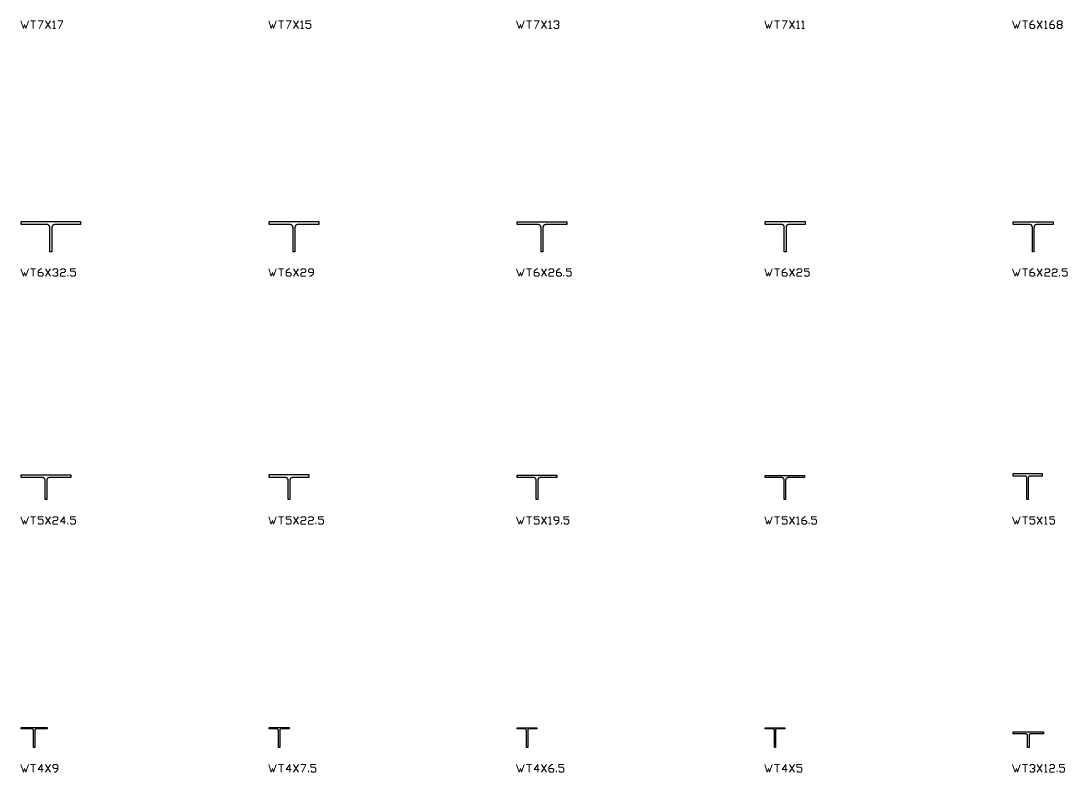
# Model space of a CAD drawing. Header units: inches. Extents: x 0 to 967, y -705 to 22.
# Drawn here: x 750 to 960.9, y -655 to -503.5 of the extents above; entities that cross this region are included whole.
import ezdxf

# ---------------------------------------------------------------- set-up
doc = ezdxf.new("R2010")
doc.units = ezdxf.units.IN
doc.header["$MEASUREMENT"] = 0
doc.layers.add('AISC_STEEL', color=7, linetype='Continuous')

msp = doc.modelspace()

# ---------------------------------------------------------------- linework, layer by layer
at = {"color": 3, "lineweight": 0}
for p, q in [((751.91, -503.46), (752.92, -503.46)), ((752.41, -503.46), (752.41, -504.96)), ((754.92, -504.96), (755.92, -503.46)), ((754.92, -503.46), (755.92, -504.96)), ((801.91, -503.46), (802.91, -503.46)), ((802.41, -503.46), (802.41, -504.96)), ((804.92, -504.96), (805.92, -503.46)), ((804.92, -503.46), (805.92, -504.96)), ((851.91, -503.46), (852.91, -503.46)), ((852.41, -503.46), (852.41, -504.96)), ((854.91, -504.96), (855.91, -503.46)), ((854.91, -503.46), (855.91, -504.96)), ((901.9, -503.46), (902.9, -503.46)), ((902.4, -503.46), (902.4, -504.96)), ((904.91, -504.96), (905.91, -503.46)), ((904.91, -503.46), (905.91, -504.96)), ((951.9, -503.46), (952.9, -503.46)), ((952.4, -503.46), (952.4, -504.96)), ((954.85, -504.96), (955.85, -503.46)), ((954.85, -503.46), (955.85, -504.96)), ((756.42, -504.96), (756.92, -504.96)), ((806.42, -504.96), (806.92, -504.96)), ((856.41, -504.96), (856.91, -504.96)), ((906.41, -504.96), (906.91, -504.96)), ((907.41, -504.96), (907.91, -504.96)), ((956.36, -504.96), (956.86, -504.96)), ((959.11, -504.21), (959.61, -504.21)), ((751.91, -553.46), (752.92, -553.46)), ((752.41, -553.46), (752.41, -554.96)), ((754.92, -554.96), (755.92, -553.46)), ((754.92, -553.46), (755.92, -554.96)), ((801.91, -553.46), (802.91, -553.46)), ((802.41, -553.46), (802.41, -554.96)), ((804.92, -554.96), (805.92, -553.46)), ((804.92, -553.46), (805.92, -554.96)), ((851.91, -553.46), (852.91, -553.46)), ((852.41, -553.46), (852.41, -554.96)), ((854.91, -554.96), (855.91, -553.46)), ((854.91, -553.46), (855.91, -554.96)), ((901.9, -553.46), (902.9, -553.46)), ((902.4, -553.46), (902.4, -554.96)), ((904.91, -554.96), (905.91, -553.46)), ((904.91, -553.46), (905.91, -554.96)), ((951.9, -553.46), (952.9, -553.46)), ((952.4, -553.46), (952.4, -554.96)), ((954.85, -554.96), (955.85, -553.46)), ((954.85, -553.46), (955.85, -554.96)), ((759.43, -554.96), (759.43, -554.71)), ((859.42, -554.96), (859.42, -554.71)), ((959.36, -554.96), (959.36, -554.71)), ((751.91, -603.45), (752.92, -603.45)), ((752.41, -603.45), (752.41, -604.95)), ((754.92, -604.95), (755.92, -603.45)), ((754.92, -603.45), (755.92, -604.95)), ((759.43, -604.95), (759.43, -604.7)), ((801.91, -603.45), (802.91, -603.45)), ((802.41, -603.45), (802.41, -604.95)), ((804.92, -604.95), (805.92, -603.45)), ((804.92, -603.45), (805.92, -604.95)), ((809.42, -604.95), (809.42, -604.7)), ((851.91, -603.45), (852.91, -603.45)), ((852.41, -603.45), (852.41, -604.95)), ((854.91, -604.95), (855.91, -603.45)), ((854.91, -603.45), (855.91, -604.95)), ((856.41, -604.95), (856.91, -604.95)), ((858.92, -604.95), (858.92, -604.7)), ((901.9, -603.45), (902.9, -603.45)), ((902.4, -603.45), (902.4, -604.95)), ((904.91, -604.95), (905.91, -603.45)), ((904.91, -603.45), (905.91, -604.95)), ((906.41, -604.95), (906.91, -604.95)), ((908.86, -604.95), (908.86, -604.7)), ((951.9, -603.45), (952.9, -603.45)), ((952.4, -603.45), (952.4, -604.95)), ((954.85, -604.95), (955.85, -603.45)), ((954.85, -603.45), (955.85, -604.95)), ((956.36, -604.95), (956.86, -604.95)), ((751.91, -653.45), (752.92, -653.45)), ((752.41, -653.45), (752.41, -654.95)), ((754.92, -654.95), (755.92, -653.45)), ((754.92, -653.45), (755.92, -654.95)), ((801.91, -653.45), (802.91, -653.45)), ((802.41, -653.45), (802.41, -654.95)), ((804.92, -654.95), (805.92, -653.45)), ((804.92, -653.45), (805.92, -654.95)), ((851.91, -653.45), (852.91, -653.45)), ((852.41, -653.45), (852.41, -654.95)), ((854.91, -654.95), (855.91, -653.45)), ((854.91, -653.45), (855.91, -654.95)), ((901.9, -653.45), (902.9, -653.45)), ((902.4, -653.45), (902.4, -654.95)), ((904.91, -654.95), (905.91, -653.45)), ((904.91, -653.45), (905.91, -654.95)), ((951.9, -653.45), (952.9, -653.45)), ((952.4, -653.45), (952.4, -654.95)), ((954.85, -654.95), (955.85, -653.45)), ((954.85, -653.45), (955.85, -654.95)), ((807.92, -654.95), (807.92, -654.7)), ((857.92, -654.95), (857.92, -654.7)), ((956.36, -654.95), (956.86, -654.95)), ((958.86, -654.95), (958.86, -654.7))]:
    msp.add_line(p, q, dxfattribs=at)
for points in [[(749.96, -503.46), (750.46, -504.96), (750.71, -504.21), (750.96, -504.96), (751.46, -503.46)], [(753.42, -503.46), (754.42, -503.46), (753.67, -504.96)], [(756.42, -503.71), (756.67, -503.46), (756.67, -504.96)], [(757.42, -503.46), (758.43, -503.46), (757.68, -504.96)], [(799.91, -503.46), (800.41, -504.96), (800.66, -504.21), (800.91, -504.96), (801.41, -503.46)], [(803.41, -503.46), (804.41, -503.46), (803.66, -504.96)], [(806.42, -503.71), (806.67, -503.46), (806.67, -504.96)], [(807.42, -504.71), (807.67, -504.96), (808.17, -504.96), (808.42, -504.71), (808.42, -504.21), (808.17, -503.96), (807.42, -503.96), (807.42, -503.46), (808.42, -503.46)], [(849.9, -503.46), (850.4, -504.96), (850.65, -504.21), (850.9, -504.96), (851.4, -503.46)], [(853.41, -503.46), (854.41, -503.46), (853.66, -504.96)], [(856.41, -503.71), (856.66, -503.46), (856.66, -504.96)], [(857.42, -503.71), (857.67, -503.46), (858.17, -503.46), (858.42, -503.71), (858.42, -503.96), (858.17, -504.21)], [(899.9, -503.46), (900.4, -504.96), (900.65, -504.21), (900.9, -504.96), (901.4, -503.46)], [(903.4, -503.46), (904.41, -503.46), (903.65, -504.96)], [(906.41, -503.71), (906.66, -503.46), (906.66, -504.96)], [(907.41, -503.71), (907.66, -503.46), (907.66, -504.96)], [(949.89, -503.46), (950.39, -504.96), (950.64, -504.21), (950.89, -504.96), (951.4, -503.46)], [(953.35, -504.21), (954.1, -504.21), (954.35, -504.46), (954.35, -504.71), (954.1, -504.96), (953.6, -504.96), (953.35, -504.71), (953.35, -503.96), (953.85, -503.46), (954.1, -503.46)], [(956.36, -503.71), (956.61, -503.46), (956.61, -504.96)], [(957.36, -504.21), (958.11, -504.21), (958.36, -504.46), (958.36, -504.71), (958.11, -504.96), (957.61, -504.96), (957.36, -504.71), (957.36, -503.96), (957.86, -503.46), (958.11, -503.46)], [(857.92, -504.21), (858.17, -504.21), (858.42, -504.46), (858.42, -504.71), (858.17, -504.96), (857.67, -504.96), (857.42, -504.71)], [(749.96, -553.46), (750.46, -554.96), (750.71, -554.21), (750.96, -554.96), (751.46, -553.46)], [(753.42, -554.21), (754.17, -554.21), (754.42, -554.46), (754.42, -554.71), (754.17, -554.96), (753.67, -554.96), (753.42, -554.71), (753.42, -553.96), (753.92, -553.46), (754.17, -553.46)], [(756.42, -553.71), (756.67, -553.46), (757.17, -553.46), (757.42, -553.71), (757.42, -553.96), (757.17, -554.21)], [(756.92, -554.21), (757.17, -554.21), (757.42, -554.46), (757.42, -554.71), (757.17, -554.96), (756.67, -554.96), (756.42, -554.71)], [(757.93, -553.71), (758.18, -553.46), (758.68, -553.46), (758.93, -553.71), (758.93, -553.96), (758.68, -554.21), (758.18, -554.21), (757.93, -554.46), (757.93, -554.96), (758.93, -554.96)], [(759.93, -554.71), (760.18, -554.96), (760.68, -554.96), (760.93, -554.71), (760.93, -554.21), (760.68, -553.96), (759.93, -553.96), (759.93, -553.46), (760.93, -553.46)], [(799.91, -553.46), (800.41, -554.96), (800.66, -554.21), (800.91, -554.96), (801.41, -553.46)], [(803.41, -554.21), (804.16, -554.21), (804.41, -554.46), (804.41, -554.71), (804.16, -554.96), (803.66, -554.96), (803.41, -554.71), (803.41, -553.96), (803.91, -553.46), (804.16, -553.46)], [(806.42, -553.71), (806.67, -553.46), (807.17, -553.46), (807.42, -553.71), (807.42, -553.96), (807.17, -554.21), (806.67, -554.21), (806.42, -554.46), (806.42, -554.96), (807.42, -554.96)], [(808.17, -554.96), (808.42, -554.96), (808.92, -554.46), (808.92, -553.71), (808.67, -553.46), (808.17, -553.46), (807.92, -553.71), (807.92, -553.96), (808.17, -554.21), (808.92, -554.21)], [(849.9, -553.46), (850.4, -554.96), (850.65, -554.21), (850.9, -554.96), (851.4, -553.46)], [(853.41, -554.21), (854.16, -554.21), (854.41, -554.46), (854.41, -554.71), (854.16, -554.96), (853.66, -554.96), (853.41, -554.71), (853.41, -553.96), (853.91, -553.46), (854.16, -553.46)], [(856.41, -553.71), (856.66, -553.46), (857.17, -553.46), (857.42, -553.71), (857.42, -553.96), (857.17, -554.21), (856.66, -554.21), (856.41, -554.46), (856.41, -554.96), (857.42, -554.96)], [(857.92, -554.21), (858.67, -554.21), (858.92, -554.46), (858.92, -554.71), (858.67, -554.96), (858.17, -554.96), (857.92, -554.71), (857.92, -553.96), (858.42, -553.46), (858.67, -553.46)], [(859.92, -554.71), (860.17, -554.96), (860.67, -554.96), (860.92, -554.71), (860.92, -554.21), (860.67, -553.96), (859.92, -553.96), (859.92, -553.46), (860.92, -553.46)], [(899.9, -553.46), (900.4, -554.96), (900.65, -554.21), (900.9, -554.96), (901.4, -553.46)], [(903.4, -554.21), (904.16, -554.21), (904.41, -554.46), (904.41, -554.71), (904.16, -554.96), (903.65, -554.96), (903.4, -554.71), (903.4, -553.96), (903.9, -553.46), (904.16, -553.46)], [(906.41, -553.71), (906.66, -553.46), (907.16, -553.46), (907.41, -553.71), (907.41, -553.96), (907.16, -554.21), (906.66, -554.21), (906.41, -554.46), (906.41, -554.96), (907.41, -554.96)], [(907.91, -554.71), (908.16, -554.96), (908.61, -554.96), (908.86, -554.71), (908.86, -554.21), (908.61, -553.96), (907.91, -553.96), (907.91, -553.46), (908.86, -553.46)], [(949.89, -553.46), (950.39, -554.96), (950.64, -554.21), (950.89, -554.96), (951.4, -553.46)], [(953.35, -554.21), (954.1, -554.21), (954.35, -554.46), (954.35, -554.71), (954.1, -554.96), (953.6, -554.96), (953.35, -554.71), (953.35, -553.96), (953.85, -553.46), (954.1, -553.46)], [(956.36, -553.71), (956.61, -553.46), (957.11, -553.46), (957.36, -553.71), (957.36, -553.96), (957.11, -554.21), (956.61, -554.21), (956.36, -554.46), (956.36, -554.96), (957.36, -554.96)], [(957.86, -553.71), (958.11, -553.46), (958.61, -553.46), (958.86, -553.71), (958.86, -553.96), (958.61, -554.21), (958.11, -554.21), (957.86, -554.46), (957.86, -554.96), (958.86, -554.96)], [(959.86, -554.71), (960.11, -554.96), (960.61, -554.96), (960.86, -554.71), (960.86, -554.21), (960.61, -553.96), (959.86, -553.96), (959.86, -553.46), (960.86, -553.46)], [(749.96, -603.45), (750.46, -604.95), (750.71, -604.2), (750.96, -604.95), (751.46, -603.45)], [(753.42, -604.7), (753.67, -604.95), (754.17, -604.95), (754.42, -604.7), (754.42, -604.2), (754.17, -603.95), (753.42, -603.95), (753.42, -603.45), (754.42, -603.45)], [(756.42, -603.7), (756.67, -603.45), (757.17, -603.45), (757.42, -603.7), (757.42, -603.95), (757.17, -604.2), (756.67, -604.2), (756.42, -604.45), (756.42, -604.95), (757.42, -604.95)], [(758.93, -604.45), (757.93, -604.45), (758.68, -603.45), (758.68, -604.95)], [(759.93, -604.7), (760.18, -604.95), (760.68, -604.95), (760.93, -604.7), (760.93, -604.2), (760.68, -603.95), (759.93, -603.95), (759.93, -603.45), (760.93, -603.45)], [(799.91, -603.45), (800.41, -604.95), (800.66, -604.2), (800.91, -604.95), (801.41, -603.45)], [(803.41, -604.7), (803.66, -604.95), (804.16, -604.95), (804.41, -604.7), (804.41, -604.2), (804.16, -603.95), (803.41, -603.95), (803.41, -603.45), (804.41, -603.45)], [(806.42, -603.7), (806.67, -603.45), (807.17, -603.45), (807.42, -603.7), (807.42, -603.95), (807.17, -604.2), (806.67, -604.2), (806.42, -604.45), (806.42, -604.95), (807.42, -604.95)], [(807.92, -603.7), (808.17, -603.45), (808.67, -603.45), (808.92, -603.7), (808.92, -603.95), (808.67, -604.2), (808.17, -604.2), (807.92, -604.45), (807.92, -604.95), (808.92, -604.95)], [(809.93, -604.7), (810.18, -604.95), (810.68, -604.95), (810.93, -604.7), (810.93, -604.2), (810.68, -603.95), (809.93, -603.95), (809.93, -603.45), (810.93, -603.45)], [(849.9, -603.45), (850.4, -604.95), (850.65, -604.2), (850.9, -604.95), (851.4, -603.45)], [(853.41, -604.7), (853.66, -604.95), (854.16, -604.95), (854.41, -604.7), (854.41, -604.2), (854.16, -603.95), (853.41, -603.95), (853.41, -603.45), (854.41, -603.45)], [(856.41, -603.7), (856.66, -603.45), (856.66, -604.95)], [(857.67, -604.95), (857.92, -604.95), (858.42, -604.45), (858.42, -603.7), (858.17, -603.45), (857.67, -603.45), (857.42, -603.7), (857.42, -603.95), (857.67, -604.2), (858.42, -604.2)], [(859.42, -604.7), (859.67, -604.95), (860.17, -604.95), (860.42, -604.7), (860.42, -604.2), (860.17, -603.95), (859.42, -603.95), (859.42, -603.45), (860.42, -603.45)], [(899.9, -603.45), (900.4, -604.95), (900.65, -604.2), (900.9, -604.95), (901.4, -603.45)], [(903.4, -604.7), (903.65, -604.95), (904.16, -604.95), (904.41, -604.7), (904.41, -604.2), (904.16, -603.95), (903.4, -603.95), (903.4, -603.45), (904.41, -603.45)], [(906.41, -603.7), (906.66, -603.45), (906.66, -604.95)], [(907.41, -604.2), (908.16, -604.2), (908.41, -604.45), (908.41, -604.7), (908.16, -604.95), (907.66, -604.95), (907.41, -604.7), (907.41, -603.95), (907.91, -603.45), (908.16, -603.45)], [(909.37, -604.7), (909.62, -604.95), (910.12, -604.95), (910.37, -604.7), (910.37, -604.2), (910.12, -603.95), (909.37, -603.95), (909.37, -603.45), (910.37, -603.45)], [(949.89, -603.45), (950.39, -604.95), (950.64, -604.2), (950.89, -604.95), (951.4, -603.45)], [(953.35, -604.7), (953.6, -604.95), (954.1, -604.95), (954.35, -604.7), (954.35, -604.2), (954.1, -603.95), (953.35, -603.95), (953.35, -603.45), (954.35, -603.45)], [(956.36, -603.7), (956.61, -603.45), (956.61, -604.95)], [(957.36, -604.7), (957.61, -604.95), (958.11, -604.95), (958.36, -604.7), (958.36, -604.2), (958.11, -603.95), (957.36, -603.95), (957.36, -603.45), (958.36, -603.45)], [(749.96, -653.45), (750.46, -654.95), (750.71, -654.2), (750.96, -654.95), (751.46, -653.45)], [(754.42, -654.45), (753.42, -654.45), (754.17, -653.45), (754.17, -654.95)], [(756.67, -654.95), (756.92, -654.95), (757.42, -654.45), (757.42, -653.7), (757.17, -653.45), (756.67, -653.45), (756.42, -653.7), (756.42, -653.95), (756.67, -654.2), (757.42, -654.2)], [(799.91, -653.45), (800.41, -654.95), (800.66, -654.2), (800.91, -654.95), (801.41, -653.45)], [(804.41, -654.45), (803.41, -654.45), (804.16, -653.45), (804.16, -654.95)], [(806.42, -653.45), (807.42, -653.45), (806.67, -654.95)], [(808.42, -654.7), (808.67, -654.95), (809.17, -654.95), (809.42, -654.7), (809.42, -654.2), (809.17, -653.95), (808.42, -653.95), (808.42, -653.45), (809.42, -653.45)], [(849.9, -653.45), (850.4, -654.95), (850.65, -654.2), (850.9, -654.95), (851.4, -653.45)], [(854.41, -654.45), (853.41, -654.45), (854.16, -653.45), (854.16, -654.95)], [(856.41, -654.2), (857.17, -654.2), (857.42, -654.45), (857.42, -654.7), (857.17, -654.95), (856.66, -654.95), (856.41, -654.7), (856.41, -653.95), (856.91, -653.45), (857.17, -653.45)], [(858.42, -654.7), (858.67, -654.95), (859.17, -654.95), (859.42, -654.7), (859.42, -654.2), (859.17, -653.95), (858.42, -653.95), (858.42, -653.45), (859.42, -653.45)], [(899.9, -653.45), (900.4, -654.95), (900.65, -654.2), (900.9, -654.95), (901.4, -653.45)], [(904.41, -654.45), (903.4, -654.45), (904.16, -653.45), (904.16, -654.95)], [(906.41, -654.7), (906.66, -654.95), (907.16, -654.95), (907.41, -654.7), (907.41, -654.2), (907.16, -653.95), (906.41, -653.95), (906.41, -653.45), (907.41, -653.45)], [(949.89, -653.45), (950.39, -654.95), (950.64, -654.2), (950.89, -654.95), (951.4, -653.45)], [(953.35, -653.7), (953.6, -653.45), (954.1, -653.45), (954.35, -653.7), (954.35, -653.95), (954.1, -654.2)], [(956.36, -653.7), (956.61, -653.45), (956.61, -654.95)], [(957.36, -653.7), (957.61, -653.45), (958.11, -653.45), (958.36, -653.7), (958.36, -653.95), (958.11, -654.2), (957.61, -654.2), (957.36, -654.45), (957.36, -654.95), (958.36, -654.95)], [(959.36, -654.7), (959.61, -654.95), (960.11, -654.95), (960.36, -654.7), (960.36, -654.2), (960.11, -653.95), (959.36, -653.95), (959.36, -653.45), (960.36, -653.45)], [(953.85, -654.2), (954.1, -654.2), (954.35, -654.45), (954.35, -654.7), (954.1, -654.95), (953.6, -654.95), (953.35, -654.7)]]:
    msp.add_lwpolyline(points, dxfattribs=at)
msp.add_lwpolyline([(959.61, -504.21), (959.86, -504.46), (959.86, -504.71), (959.61, -504.96), (959.11, -504.96), (958.86, -504.71), (958.86, -504.46), (959.11, -504.21), (958.86, -503.96), (958.86, -503.71), (959.11, -503.46), (959.61, -503.46), (959.86, -503.71), (959.86, -503.96)], close=True, dxfattribs=at)
at = {"layer": 'AISC_STEEL'}
for points in [[(762, -543.94), (762, -544.54), (756.79, -544.54), (756.76, -544.55), (756.73, -544.55), (756.7, -544.55), (756.67, -544.56), (756.65, -544.56), (756.62, -544.57), (756.59, -544.58), (756.56, -544.59), (756.54, -544.6), (756.51, -544.62), (756.48, -544.63), (756.46, -544.65), (756.44, -544.66), (756.41, -544.68), (756.39, -544.7), (756.37, -544.72), (756.35, -544.74), (756.33, -544.76), (756.31, -544.79), (756.3, -544.81), (756.28, -544.83), (756.27, -544.86), (756.25, -544.89), (756.24, -544.91), (756.23, -544.94), (756.22, -544.97), (756.21, -545), (756.21, -545.02), (756.2, -545.05), (756.2, -545.08), (756.2, -545.11), (756.2, -545.14), (756.2, -550), (756, -550), (755.8, -550), (755.8, -545.14), (755.8, -545.11), (755.8, -545.08), (755.8, -545.05), (755.79, -545.02), (755.79, -545), (755.78, -544.97), (755.77, -544.94), (755.76, -544.91), (755.75, -544.89), (755.73, -544.86), (755.72, -544.83), (755.7, -544.81), (755.69, -544.79), (755.67, -544.76), (755.65, -544.74), (755.63, -544.72), (755.61, -544.7), (755.59, -544.68), (755.56, -544.66), (755.54, -544.65), (755.52, -544.63), (755.49, -544.62), (755.46, -544.6), (755.44, -544.59), (755.41, -544.58), (755.38, -544.57), (755.35, -544.56), (755.33, -544.56), (755.3, -544.55), (755.27, -544.55), (755.24, -544.55), (755.21, -544.54), (750, -544.54), (750, -543.94), (756, -543.94)], [(810, -543.9), (810, -544.54), (805.78, -544.54), (805.75, -544.54), (805.72, -544.54), (805.69, -544.55), (805.66, -544.55), (805.63, -544.56), (805.61, -544.57), (805.58, -544.58), (805.55, -544.59), (805.52, -544.6), (805.5, -544.61), (805.47, -544.63), (805.45, -544.64), (805.42, -544.66), (805.4, -544.68), (805.38, -544.7), (805.36, -544.72), (805.34, -544.74), (805.32, -544.76), (805.3, -544.78), (805.28, -544.81), (805.27, -544.83), (805.25, -544.86), (805.24, -544.88), (805.23, -544.91), (805.22, -544.94), (805.21, -544.97), (805.2, -544.99), (805.19, -545.02), (805.19, -545.05), (805.18, -545.08), (805.18, -545.11), (805.18, -545.14), (805.18, -550), (805, -550), (804.82, -550), (804.82, -545.14), (804.82, -545.11), (804.82, -545.08), (804.81, -545.05), (804.81, -545.02), (804.8, -544.99), (804.79, -544.97), (804.78, -544.94), (804.77, -544.91), (804.76, -544.88), (804.75, -544.86), (804.73, -544.83), (804.72, -544.81), (804.7, -544.78), (804.68, -544.76), (804.66, -544.74), (804.64, -544.72), (804.62, -544.7), (804.6, -544.68), (804.58, -544.66), (804.55, -544.64), (804.53, -544.63), (804.5, -544.61), (804.48, -544.6), (804.45, -544.59), (804.42, -544.58), (804.39, -544.57), (804.37, -544.56), (804.34, -544.55), (804.31, -544.55), (804.28, -544.54), (804.25, -544.54), (804.22, -544.54), (800, -544.54), (800, -543.9), (805, -543.9)], [(860, -543.97), (860, -544.54), (855.78, -544.54), (855.75, -544.55), (855.72, -544.55), (855.69, -544.55), (855.66, -544.56), (855.63, -544.56), (855.6, -544.57), (855.57, -544.58), (855.55, -544.59), (855.52, -544.6), (855.49, -544.62), (855.47, -544.63), (855.44, -544.65), (855.42, -544.66), (855.39, -544.68), (855.37, -544.7), (855.35, -544.72), (855.33, -544.74), (855.31, -544.77), (855.29, -544.79), (855.27, -544.81), (855.26, -544.84), (855.24, -544.86), (855.23, -544.89), (855.22, -544.92), (855.21, -544.95), (855.2, -544.97), (855.19, -545), (855.18, -545.03), (855.18, -545.06), (855.18, -545.09), (855.17, -545.12), (855.17, -545.15), (855.17, -550), (855, -550), (854.83, -550), (854.83, -545.15), (854.83, -545.12), (854.82, -545.09), (854.82, -545.06), (854.82, -545.03), (854.81, -545), (854.8, -544.97), (854.79, -544.95), (854.78, -544.92), (854.77, -544.89), (854.76, -544.86), (854.74, -544.84), (854.73, -544.81), (854.71, -544.79), (854.69, -544.77), (854.67, -544.74), (854.65, -544.72), (854.63, -544.7), (854.61, -544.68), (854.58, -544.66), (854.56, -544.65), (854.53, -544.63), (854.51, -544.62), (854.48, -544.6), (854.45, -544.59), (854.43, -544.58), (854.4, -544.57), (854.37, -544.56), (854.34, -544.56), (854.31, -544.55), (854.28, -544.55), (854.25, -544.55), (854.22, -544.54), (850, -544.54), (850, -543.97), (855, -543.97)], [(908.08, -543.9), (908.08, -544.54), (904.73, -544.54), (904.7, -544.54), (904.67, -544.54), (904.64, -544.55), (904.61, -544.55), (904.58, -544.56), (904.55, -544.57), (904.53, -544.58), (904.5, -544.59), (904.48, -544.61), (904.45, -544.62), (904.43, -544.64), (904.4, -544.66), (904.38, -544.68), (904.36, -544.7), (904.34, -544.72), (904.32, -544.74), (904.31, -544.77), (904.29, -544.79), (904.28, -544.82), (904.27, -544.84), (904.26, -544.87), (904.25, -544.9), (904.24, -544.92), (904.23, -544.95), (904.23, -544.98), (904.23, -545.01), (904.23, -545.04), (904.23, -550), (904.04, -550), (903.86, -550), (903.86, -545.04), (903.85, -545.01), (903.85, -544.98), (903.85, -544.95), (903.84, -544.92), (903.83, -544.9), (903.82, -544.87), (903.81, -544.84), (903.8, -544.82), (903.79, -544.79), (903.77, -544.77), (903.76, -544.74), (903.74, -544.72), (903.72, -544.7), (903.7, -544.68), (903.68, -544.66), (903.65, -544.64), (903.63, -544.62), (903.61, -544.61), (903.58, -544.59), (903.55, -544.58), (903.53, -544.57), (903.5, -544.56), (903.47, -544.55), (903.44, -544.55), (903.41, -544.54), (903.38, -544.54), (903.35, -544.54), (900, -544.54), (900, -543.9), (904.04, -543.9)], [(958.05, -543.97), (958.05, -544.54), (954.7, -544.54), (954.67, -544.55), (954.64, -544.55), (954.61, -544.55), (954.58, -544.56), (954.55, -544.57), (954.52, -544.58), (954.5, -544.59), (954.47, -544.6), (954.45, -544.61), (954.42, -544.63), (954.4, -544.64), (954.37, -544.66), (954.35, -544.68), (954.33, -544.7), (954.31, -544.73), (954.29, -544.75), (954.28, -544.77), (954.26, -544.8), (954.25, -544.82), (954.23, -544.85), (954.22, -544.88), (954.21, -544.91), (954.21, -544.93), (954.2, -544.96), (954.2, -544.99), (954.19, -545.02), (954.19, -545.05), (954.19, -550), (954.02, -550), (953.86, -550), (953.86, -545.05), (953.86, -545.02), (953.85, -544.99), (953.85, -544.96), (953.84, -544.93), (953.84, -544.91), (953.83, -544.88), (953.82, -544.85), (953.8, -544.82), (953.79, -544.8), (953.77, -544.77), (953.76, -544.75), (953.74, -544.73), (953.72, -544.7), (953.7, -544.68), (953.68, -544.66), (953.65, -544.64), (953.63, -544.63), (953.61, -544.61), (953.58, -544.6), (953.55, -544.59), (953.53, -544.58), (953.5, -544.57), (953.47, -544.56), (953.44, -544.55), (953.41, -544.55), (953.38, -544.55), (953.35, -544.54), (950, -544.54), (950, -543.97), (954.02, -543.97)], [(760, -595.01), (760, -595.57), (755.67, -595.57), (755.64, -595.57), (755.61, -595.57), (755.58, -595.58), (755.55, -595.58), (755.53, -595.59), (755.5, -595.6), (755.47, -595.61), (755.45, -595.62), (755.42, -595.64), (755.4, -595.65), (755.37, -595.67), (755.35, -595.69), (755.33, -595.71), (755.31, -595.73), (755.29, -595.75), (755.27, -595.77), (755.25, -595.8), (755.24, -595.82), (755.22, -595.85), (755.21, -595.87), (755.2, -595.9), (755.19, -595.93), (755.18, -595.95), (755.18, -595.98), (755.17, -596.01), (755.17, -596.04), (755.17, -596.07), (755.17, -600), (755, -600), (754.83, -600), (754.83, -596.07), (754.83, -596.04), (754.83, -596.01), (754.82, -595.98), (754.82, -595.95), (754.81, -595.93), (754.8, -595.9), (754.79, -595.87), (754.78, -595.85), (754.76, -595.82), (754.75, -595.8), (754.73, -595.77), (754.71, -595.75), (754.69, -595.73), (754.67, -595.71), (754.65, -595.69), (754.63, -595.67), (754.6, -595.65), (754.58, -595.64), (754.55, -595.62), (754.53, -595.61), (754.5, -595.6), (754.47, -595.59), (754.45, -595.58), (754.42, -595.58), (754.39, -595.57), (754.36, -595.57), (754.33, -595.57), (750, -595.57), (750, -595.01), (755, -595.01)], [(808.02, -594.95), (808.02, -595.57), (804.68, -595.57), (804.66, -595.57), (804.63, -595.57), (804.6, -595.58), (804.57, -595.58), (804.54, -595.59), (804.51, -595.6), (804.49, -595.61), (804.46, -595.62), (804.43, -595.64), (804.41, -595.65), (804.39, -595.67), (804.36, -595.69), (804.34, -595.71), (804.32, -595.73), (804.3, -595.75), (804.28, -595.77), (804.27, -595.8), (804.25, -595.82), (804.24, -595.85), (804.23, -595.87), (804.22, -595.9), (804.21, -595.93), (804.2, -595.95), (804.19, -595.98), (804.19, -596.01), (804.19, -596.04), (804.18, -596.07), (804.18, -600), (804.01, -600), (803.84, -600), (803.84, -596.07), (803.83, -596.04), (803.83, -596.01), (803.83, -595.98), (803.82, -595.95), (803.81, -595.93), (803.8, -595.9), (803.79, -595.87), (803.78, -595.85), (803.77, -595.82), (803.75, -595.8), (803.74, -595.77), (803.72, -595.75), (803.7, -595.73), (803.68, -595.71), (803.66, -595.69), (803.63, -595.67), (803.61, -595.65), (803.58, -595.64), (803.56, -595.62), (803.53, -595.61), (803.51, -595.6), (803.48, -595.59), (803.45, -595.58), (803.42, -595.58), (803.39, -595.57), (803.36, -595.57), (803.34, -595.57), (800, -595.57), (800, -594.95), (804.01, -594.95)], [(857.99, -595.04), (857.99, -595.57), (854.65, -595.57), (854.62, -595.57), (854.59, -595.57), (854.57, -595.58), (854.54, -595.58), (854.51, -595.59), (854.48, -595.6), (854.45, -595.61), (854.43, -595.62), (854.4, -595.64), (854.38, -595.65), (854.35, -595.67), (854.33, -595.69), (854.31, -595.71), (854.29, -595.73), (854.27, -595.75), (854.25, -595.77), (854.23, -595.8), (854.22, -595.82), (854.21, -595.85), (854.19, -595.87), (854.18, -595.9), (854.17, -595.93), (854.17, -595.95), (854.16, -595.98), (854.16, -596.01), (854.15, -596.04), (854.15, -596.07), (854.15, -600), (854, -600), (853.84, -600), (853.84, -596.07), (853.84, -596.04), (853.83, -596.01), (853.83, -595.98), (853.82, -595.95), (853.82, -595.93), (853.81, -595.9), (853.8, -595.87), (853.78, -595.85), (853.77, -595.82), (853.76, -595.8), (853.74, -595.77), (853.72, -595.75), (853.7, -595.73), (853.68, -595.71), (853.66, -595.69), (853.64, -595.67), (853.61, -595.65), (853.59, -595.64), (853.56, -595.62), (853.54, -595.61), (853.51, -595.6), (853.48, -595.59), (853.45, -595.58), (853.42, -595.58), (853.4, -595.57), (853.37, -595.57), (853.34, -595.57), (850, -595.57), (850, -595.04), (854, -595.04)], [(907.96, -595.13), (907.96, -595.57), (904.62, -595.57), (904.6, -595.57), (904.57, -595.57), (904.54, -595.57), (904.51, -595.58), (904.48, -595.59), (904.45, -595.6), (904.43, -595.61), (904.4, -595.62), (904.38, -595.63), (904.35, -595.65), (904.33, -595.66), (904.3, -595.68), (904.28, -595.7), (904.26, -595.72), (904.24, -595.74), (904.22, -595.77), (904.21, -595.79), (904.19, -595.82), (904.18, -595.84), (904.17, -595.87), (904.16, -595.89), (904.15, -595.92), (904.14, -595.95), (904.13, -595.98), (904.13, -596.01), (904.13, -596.04), (904.12, -596.07), (904.12, -600), (903.98, -600), (903.84, -600), (903.84, -596.07), (903.83, -596.04), (903.83, -596.01), (903.83, -595.98), (903.82, -595.95), (903.81, -595.92), (903.8, -595.89), (903.79, -595.87), (903.78, -595.84), (903.77, -595.82), (903.75, -595.79), (903.74, -595.77), (903.72, -595.74), (903.7, -595.72), (903.68, -595.7), (903.66, -595.68), (903.63, -595.66), (903.61, -595.65), (903.58, -595.63), (903.56, -595.62), (903.53, -595.61), (903.51, -595.6), (903.48, -595.59), (903.45, -595.58), (903.42, -595.57), (903.39, -595.57), (903.36, -595.57), (903.34, -595.57), (900, -595.57), (900, -595.13), (903.98, -595.13)], [(955.81, -594.76), (955.81, -595.27), (953.35, -595.27), (953.33, -595.27), (953.3, -595.28), (953.27, -595.28), (953.24, -595.29), (953.21, -595.31), (953.19, -595.32), (953.16, -595.34), (953.14, -595.36), (953.12, -595.38), (953.11, -595.4), (953.09, -595.43), (953.08, -595.46), (953.07, -595.48), (953.06, -595.51), (953.06, -595.54), (953.05, -595.57), (953.05, -600), (952.9, -600), (952.75, -600), (952.75, -595.57), (952.75, -595.54), (952.75, -595.51), (952.74, -595.48), (952.73, -595.46), (952.72, -595.43), (952.7, -595.4), (952.69, -595.38), (952.67, -595.36), (952.65, -595.34), (952.62, -595.32), (952.6, -595.31), (952.57, -595.29), (952.54, -595.28), (952.51, -595.28), (952.48, -595.27), (952.46, -595.27), (950, -595.27), (950, -594.76), (952.9, -594.76)], [(755.25, -645.93), (755.25, -646.26), (753.04, -646.26), (753.01, -646.26), (752.98, -646.27), (752.95, -646.27), (752.93, -646.28), (752.9, -646.3), (752.87, -646.31), (752.85, -646.33), (752.83, -646.35), (752.81, -646.37), (752.79, -646.39), (752.78, -646.42), (752.76, -646.45), (752.75, -646.47), (752.75, -646.5), (752.74, -646.53), (752.74, -646.56), (752.74, -650), (752.62, -650), (752.51, -650), (752.51, -646.56), (752.51, -646.53), (752.5, -646.5), (752.5, -646.47), (752.49, -646.45), (752.47, -646.42), (752.46, -646.39), (752.44, -646.37), (752.42, -646.35), (752.4, -646.33), (752.38, -646.31), (752.35, -646.3), (752.32, -646.28), (752.3, -646.27), (752.27, -646.27), (752.24, -646.26), (752.21, -646.26), (750, -646.26), (750, -645.93), (752.62, -645.93)], [(804.02, -645.94), (804.02, -646.25), (802.43, -646.25), (802.4, -646.26), (802.37, -646.26), (802.35, -646.27), (802.32, -646.28), (802.29, -646.29), (802.27, -646.31), (802.24, -646.32), (802.22, -646.34), (802.2, -646.36), (802.18, -646.39), (802.17, -646.41), (802.16, -646.44), (802.15, -646.47), (802.14, -646.5), (802.13, -646.53), (802.13, -646.55), (802.13, -650), (802.01, -650), (801.89, -650), (801.89, -646.55), (801.89, -646.53), (801.88, -646.5), (801.87, -646.47), (801.86, -646.44), (801.85, -646.41), (801.84, -646.39), (801.82, -646.36), (801.8, -646.34), (801.78, -646.32), (801.75, -646.31), (801.73, -646.29), (801.7, -646.28), (801.67, -646.27), (801.65, -646.26), (801.62, -646.26), (801.59, -646.25), (800, -646.25), (800, -645.94), (802.01, -645.94)], [(854, -646), (854, -646.25), (852.41, -646.25), (852.39, -646.26), (852.36, -646.26), (852.33, -646.27), (852.3, -646.28), (852.27, -646.29), (852.25, -646.31), (852.22, -646.32), (852.2, -646.34), (852.18, -646.36), (852.17, -646.39), (852.15, -646.41), (852.14, -646.44), (852.13, -646.47), (852.12, -646.5), (852.12, -646.53), (852.12, -646.55), (852.12, -650), (852, -650), (851.88, -650), (851.88, -646.55), (851.88, -646.53), (851.88, -646.5), (851.87, -646.47), (851.86, -646.44), (851.85, -646.41), (851.83, -646.39), (851.82, -646.36), (851.8, -646.34), (851.78, -646.32), (851.75, -646.31), (851.73, -646.29), (851.7, -646.28), (851.67, -646.27), (851.64, -646.26), (851.61, -646.26), (851.59, -646.25), (850, -646.25), (850, -646), (852, -646)], [(903.94, -646.05), (903.94, -646.25), (902.36, -646.25), (902.33, -646.26), (902.3, -646.26), (902.27, -646.27), (902.24, -646.28), (902.21, -646.29), (902.19, -646.31), (902.16, -646.32), (902.14, -646.34), (902.12, -646.36), (902.11, -646.39), (902.09, -646.41), (902.08, -646.44), (902.07, -646.47), (902.06, -646.5), (902.06, -646.53), (902.05, -646.55), (902.05, -650), (901.97, -650), (901.88, -650), (901.88, -646.55), (901.88, -646.53), (901.88, -646.5), (901.87, -646.47), (901.86, -646.44), (901.85, -646.41), (901.83, -646.39), (901.82, -646.36), (901.8, -646.34), (901.78, -646.32), (901.75, -646.31), (901.73, -646.29), (901.7, -646.28), (901.67, -646.27), (901.64, -646.26), (901.61, -646.26), (901.59, -646.25), (900, -646.25), (900, -646.05), (901.97, -646.05)], [(956.08, -646.81), (956.08, -647.26), (953.45, -647.26), (953.42, -647.27), (953.39, -647.27), (953.37, -647.28), (953.34, -647.29), (953.32, -647.3), (953.29, -647.32), (953.27, -647.34), (953.25, -647.36), (953.24, -647.38), (953.22, -647.41), (953.21, -647.43), (953.21, -647.46), (953.2, -647.49), (953.2, -647.51), (953.2, -650), (953.04, -650), (952.88, -650), (952.88, -647.51), (952.88, -647.49), (952.87, -647.46), (952.87, -647.43), (952.86, -647.41), (952.84, -647.38), (952.83, -647.36), (952.81, -647.34), (952.79, -647.32), (952.76, -647.3), (952.74, -647.29), (952.71, -647.28), (952.69, -647.27), (952.66, -647.27), (952.63, -647.26), (950, -647.26), (950, -646.81), (953.04, -646.81)]]:
    msp.add_lwpolyline(points, close=True, dxfattribs=at)

doc.saveas('drawing.dxf')
